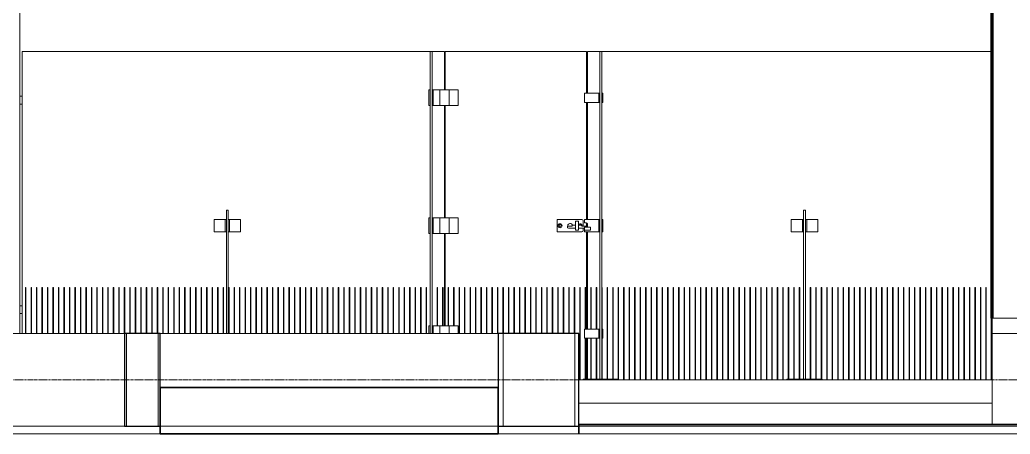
# Model space of a CAD drawing. Header units: inches. Extents: x 22 to 382261, y 22 to 371281.
# Drawn here: x 168533 to 174951, y 140239 to 142926 of the extents above; entities that cross this region are included whole.
import ezdxf

# ---------------------------------------------------------------- set-up
doc = ezdxf.new("R2010")
doc.units = ezdxf.units.IN
doc.header["$MEASUREMENT"] = 0
doc.linetypes.add('Grid Line 1_2_', pattern=[22.225, 12.7, -3.175, 3.175, -3.175])
for name, color, linetype, lineweight in [('A-FLOR', 192, 'Continuous', 9), ('A-FLOR-LEVL', 51, 'Continuous', 9), ('A-GENM', 13, 'Continuous', 9), ('A-WALL', 113, 'Continuous', 9), ('I-WALL', 2, 'Continuous', 9), ('Q-CASE', 31, 'Continuous', 9)]:
    doc.layers.add(name, color=color, linetype=linetype, lineweight=lineweight)

# ---------------------------------------------------------------- blocks, each defined once
blk = doc.blocks.new('Walls 1 - Walls 1-356110-Approach Elevation')
at = {"layer": 'A-WALL'}
for p, q in [((-2158.2, 600), (-2158.2, 6416.7)), ((-1938.2, 600), (-1938.2, 6416.7)), ((-1928.2, 600), (-1928.2, 6416.7)), ((-1708.2, 600), (-1708.2, 6416.7)), ((-1693.2, 3450), (-1708.2, 3450)), ((-1693.2, 3155), (-1693.2, 3450)), ((-1649.9, 3111.7), (-1693.2, 3155)), ((-1638.2, 2700), (-1638.2, 3083.4)), ((-1708.2, 2700), (-1638.2, 2700))]:
    blk.add_line(p, q, dxfattribs=at)
blk.add_arc((-1678.2, 3083.4), 40, 0, 45, dxfattribs=at)
blk = doc.blocks.new('Casework 8 - Casework 8-556727-Approach Elevation')
at = {"layer": 'Q-CASE'}
for p, q in [((-1698.2, 4350), (-1698.2, 3450)), ((4581.8, 2850), (4581.8, 4350.1)), ((4581.8, 2798.9), (4581.8, 2850)), ((4581.8, 2850), (4591.8, 2850)), ((4581.8, 2798.9), (4591.8, 2798.9)), ((-1693.2, 2139), (-1708.2, 2139)), ((-1708.2, 2089), (-1693.2, 2089)), ((1964.8, 2089), (1969.8, 2089)), ((-1693.2, 780), (-1708.2, 780)), ((1048.8, 780), (1043.8, 780)), ((1969.8, 780), (1964.8, 780)), ((-1708.2, 730), (-1693.2, 730)), ((1043.8, 730), (1048.8, 730)), ((1964.8, 730), (1969.8, 730))]:
    blk.add_line(p, q, dxfattribs=at)
blk = doc.blocks.new('Back wall - ASB FREESTANDING GLASS BACK WALL-622811-Approach Elevation')
at = {"layer": 'A-GENM'}
for p, q in [((-1693.2, 2430), (950.8, 2430)), ((-1693.2, 600), (-1693.2, 2430)), ((962.8, 2430), (950.8, 2430)), ((950.8, 2430), (950.8, 2380)), ((950.8, 600), (950.8, 2380)), ((962.8, 2430), (1043.8, 2430)), ((962.8, 2380), (962.8, 2430)), ((962.8, 2380), (962.8, 600)), ((1043.8, 2180), (1043.8, 2430)), ((1048.8, 2430), (1964.8, 2430)), ((1048.8, 2430), (1048.8, 2180)), ((1964.8, 2160), (1964.8, 2430)), ((1969.8, 2430), (2050.8, 2430)), ((1969.8, 2430), (1969.8, 2160)), ((2062.8, 2430), (2050.8, 2430)), ((2050.8, 2430), (2050.8, 2380)), ((2050.8, 305), (2050.8, 2380)), ((2062.8, 2430), (4591.8, 2430)), ((2062.8, 2380), (2062.8, 2430)), ((2062.8, 2380), (2062.8, 305)), ((942.3, 2180), (950.3, 2180)), ((942.3, 2180), (942.3, 2080)), ((950.3, 2080), (950.3, 2180)), ((963.3, 2180), (971.3, 2180)), ((963.3, 2180), (963.3, 2080)), ((971.3, 2180), (1013.3, 2180)), ((971.3, 2180), (971.3, 2080)), ((1013.3, 2180), (1073.3, 2180)), ((1013.3, 2180), (1013.3, 2080)), ((1073.3, 2180), (1133.3, 2180)), ((1073.3, 2180), (1073.3, 2080)), ((1133.3, 2180), (1133.3, 2080)), ((1950.8, 2160), (2042.8, 2160)), ((1950.8, 2160), (1950.8, 2100)), ((2042.8, 2160), (2050.8, 2160)), ((2042.8, 2160), (2042.8, 2100)), ((2062.8, 2160), (2070.8, 2160)), ((2070.8, 2160), (2070.8, 2100)), ((950.3, 2080), (942.3, 2080)), ((971.3, 2080), (963.3, 2080)), ((1013.3, 2080), (971.3, 2080)), ((1073.3, 2080), (1013.3, 2080)), ((1043.8, 1350), (1043.8, 2080)), ((1048.8, 2080), (1048.8, 1350)), ((1133.3, 2080), (1073.3, 2080)), ((2042.8, 2100), (1950.8, 2100)), ((1964.8, 1340), (1964.8, 2100)), ((1969.8, 2100), (1969.8, 1340)), ((2050.8, 2100), (2042.8, 2100)), ((2070.8, 2100), (2062.8, 2100)), ((-357.2, 1400), (-369.2, 1400)), ((-369.2, 1400), (-369.2, 1350)), ((-369.2, 600), (-369.2, 1350)), ((-357.2, 1350), (-357.2, 1400)), ((-357.2, 1350), (-357.2, 600)), ((942.3, 1350), (950.3, 1350)), ((942.3, 1350), (942.3, 1250)), ((950.3, 1250), (950.3, 1350)), ((963.3, 1350), (971.3, 1350)), ((963.3, 1350), (963.3, 1250)), ((971.3, 1350), (1013.3, 1350)), ((971.3, 1350), (971.3, 1250)), ((1013.3, 1350), (1073.3, 1350)), ((1013.3, 1350), (1013.3, 1250)), ((1073.3, 1350), (1133.3, 1350)), ((1073.3, 1350), (1073.3, 1250)), ((1133.3, 1350), (1133.3, 1250)), ((3382.8, 1400), (3370.8, 1400)), ((3370.8, 1400), (3370.8, 1350)), ((3370.8, 305), (3370.8, 1350)), ((3382.8, 1350), (3382.8, 1400)), ((3382.8, 1350), (3382.8, 305)), ((-449.2, 1340), (-377.2, 1340)), ((-449.2, 1340), (-449.2, 1260)), ((-377.2, 1340), (-369.2, 1340)), ((-377.2, 1340), (-377.2, 1260)), ((-357.2, 1340), (-349.2, 1340)), ((-349.2, 1340), (-277.2, 1340)), ((-349.2, 1260), (-349.2, 1340)), ((-277.2, 1260), (-277.2, 1340)), ((1932.8, 1340), (1772.8, 1340)), ((1772.8, 1340), (1772.8, 1260)), ((1867.8, 1297), (1841.8, 1297)), ((1841.8, 1297), (1841.8, 1287)), ((1841.8, 1287), (1846.8, 1284)), ((1846.8, 1284), (1892.8, 1284)), ((1892.8, 1304), (1871.8, 1304)), ((1871.8, 1304), (1871.8, 1301)), ((1912.8, 1330), (1892.8, 1330)), ((1892.8, 1330), (1892.8, 1270)), ((1912.8, 1300), (1912.8, 1330)), ((1931.8, 1304), (1912.8, 1304)), ((1912.8, 1270), (1912.8, 1300)), ((1912.8, 1284), (1950.8, 1284)), ((1931.8, 1301), (1931.8, 1304)), ((1961.8, 1297), (1935.8, 1297)), ((1942.8, 1297), (1942.8, 1330)), ((1942.8, 1270), (1942.8, 1284)), ((1950.8, 1340), (2042.8, 1340)), ((1950.8, 1340), (1950.8, 1318)), ((1950.8, 1318), (1964.8, 1318)), ((1950.8, 1290), (1950.8, 1270)), ((1990.8, 1290), (1950.8, 1290)), ((1961.8, 1290), (1961.8, 1297)), ((1964.8, 1290), (1964.8, 1318)), ((1969.8, 1315.3), (1969.8, 1290)), ((1970.8, 1312), (1970.8, 1290)), ((1990.8, 1270), (1990.8, 1290)), ((2042.8, 1340), (2050.8, 1340)), ((2042.8, 1340), (2042.8, 1260)), ((2062.8, 1340), (2070.8, 1340)), ((2070.8, 1340), (2070.8, 1260)), ((3290.8, 1340), (3362.8, 1340)), ((3290.8, 1340), (3290.8, 1260)), ((3362.8, 1340), (3370.8, 1340)), ((3362.8, 1340), (3362.8, 1260)), ((3382.8, 1340), (3390.8, 1340)), ((3390.8, 1340), (3462.8, 1340)), ((3390.8, 1260), (3390.8, 1340)), ((3462.8, 1260), (3462.8, 1340)), ((-377.2, 1260), (-449.2, 1260)), ((-369.2, 1260), (-377.2, 1260)), ((-349.2, 1260), (-357.2, 1260)), ((-277.2, 1260), (-349.2, 1260)), ((950.3, 1250), (942.3, 1250)), ((971.3, 1250), (963.3, 1250)), ((1013.3, 1250), (971.3, 1250)), ((1073.3, 1250), (1013.3, 1250)), ((1043.8, 650), (1043.8, 1250)), ((1048.8, 1250), (1048.8, 650)), ((1133.3, 1250), (1073.3, 1250)), ((1772.8, 1260), (1932.8, 1260)), ((1892.8, 1270), (1912.8, 1270)), ((1950.8, 1270), (1990.8, 1270)), ((1950.8, 1270), (1950.8, 1260)), ((2042.8, 1260), (1950.8, 1260)), ((1964.8, 630), (1964.8, 1260)), ((1969.8, 1260), (1969.8, 630)), ((2050.8, 1260), (2042.8, 1260)), ((2070.8, 1260), (2062.8, 1260)), ((3362.8, 1260), (3290.8, 1260)), ((3370.8, 1260), (3362.8, 1260)), ((3390.8, 1260), (3382.8, 1260)), ((3462.8, 1260), (3390.8, 1260)), ((-1668.2, 900), (-1671.2, 900)), ((-1671.2, 900), (-1671.2, 600)), ((-1668.2, 600), (-1668.2, 900)), ((-1632.6, 900), (-1635.6, 900)), ((-1635.6, 900), (-1635.6, 600)), ((-1632.6, 600), (-1632.6, 900)), ((-1597.1, 900), (-1600.1, 900)), ((-1600.1, 900), (-1600.1, 600)), ((-1597.1, 600), (-1597.1, 900)), ((-1561.5, 900), (-1564.5, 900)), ((-1564.5, 900), (-1564.5, 600)), ((-1561.5, 600), (-1561.5, 900)), ((-1526, 900), (-1529, 900)), ((-1529, 900), (-1529, 600)), ((-1526, 600), (-1526, 900)), ((-1490.4, 900), (-1493.4, 900)), ((-1493.4, 900), (-1493.4, 600)), ((-1490.4, 600), (-1490.4, 900)), ((-1454.8, 900), (-1457.8, 900)), ((-1457.8, 900), (-1457.8, 600)), ((-1454.8, 600), (-1454.8, 900)), ((-1419.3, 900), (-1422.3, 900)), ((-1422.3, 900), (-1422.3, 600)), ((-1419.3, 600), (-1419.3, 900)), ((-1383.7, 900), (-1386.7, 900)), ((-1386.7, 900), (-1386.7, 600)), ((-1383.7, 600), (-1383.7, 900)), ((-1348.2, 900), (-1351.2, 900)), ((-1351.2, 900), (-1351.2, 600)), ((-1348.2, 600), (-1348.2, 900)), ((-1312.6, 900), (-1315.6, 900)), ((-1315.6, 900), (-1315.6, 600)), ((-1312.6, 600), (-1312.6, 900)), ((-1277, 900), (-1280, 900)), ((-1280, 900), (-1280, 600)), ((-1277, 600), (-1277, 900)), ((-1241.5, 900), (-1244.5, 900)), ((-1244.5, 900), (-1244.5, 600)), ((-1241.5, 600), (-1241.5, 900)), ((-1205.9, 900), (-1208.9, 900)), ((-1208.9, 900), (-1208.9, 600)), ((-1205.9, 600), (-1205.9, 900)), ((-1170.4, 900), (-1173.4, 900)), ((-1173.4, 900), (-1173.4, 600)), ((-1170.4, 600), (-1170.4, 900)), ((-1134.8, 900), (-1137.8, 900)), ((-1137.8, 900), (-1137.8, 600)), ((-1134.8, 600), (-1134.8, 900)), ((-1099.3, 900), (-1102.3, 900)), ((-1102.3, 900), (-1102.3, 600)), ((-1099.3, 600), (-1099.3, 900)), ((-1063.7, 900), (-1066.7, 900)), ((-1066.7, 900), (-1066.7, 600)), ((-1063.7, 600), (-1063.7, 900)), ((-1028.1, 900), (-1031.1, 900)), ((-1031.1, 900), (-1031.1, 600)), ((-1028.1, 600), (-1028.1, 900)), ((-992.6, 900), (-995.6, 900)), ((-995.6, 900), (-995.6, 600)), ((-992.6, 600), (-992.6, 900)), ((-957, 900), (-960, 900)), ((-960, 900), (-960, 600)), ((-957, 600), (-957, 900)), ((-921.5, 900), (-924.5, 900)), ((-924.5, 900), (-924.5, 600)), ((-921.5, 600), (-921.5, 900)), ((-885.9, 900), (-888.9, 900)), ((-888.9, 900), (-888.9, 600)), ((-885.9, 600), (-885.9, 900)), ((-850.3, 900), (-853.3, 900)), ((-853.3, 900), (-853.3, 600)), ((-850.3, 600), (-850.3, 900)), ((-814.8, 900), (-817.8, 900)), ((-817.8, 900), (-817.8, 600)), ((-814.8, 600), (-814.8, 900)), ((-779.2, 900), (-782.2, 900)), ((-782.2, 900), (-782.2, 600)), ((-779.2, 600), (-779.2, 900)), ((-743.7, 900), (-746.7, 900)), ((-746.7, 900), (-746.7, 600)), ((-743.7, 600), (-743.7, 900)), ((-708.1, 900), (-711.1, 900)), ((-711.1, 900), (-711.1, 600)), ((-708.1, 600), (-708.1, 900)), ((-672.5, 900), (-675.5, 900)), ((-675.5, 900), (-675.5, 600)), ((-672.5, 600), (-672.5, 900)), ((-637, 900), (-640, 900)), ((-640, 900), (-640, 600)), ((-637, 600), (-637, 900)), ((-601.4, 900), (-604.4, 900)), ((-604.4, 900), (-604.4, 600)), ((-601.4, 600), (-601.4, 900)), ((-565.9, 900), (-568.9, 900)), ((-568.9, 900), (-568.9, 600)), ((-565.9, 600), (-565.9, 900)), ((-530.3, 900), (-533.3, 900)), ((-533.3, 900), (-533.3, 600)), ((-530.3, 600), (-530.3, 900)), ((-494.8, 900), (-497.8, 900)), ((-497.8, 900), (-497.8, 600)), ((-494.8, 600), (-494.8, 900)), ((-459.2, 900), (-462.2, 900)), ((-462.2, 900), (-462.2, 600)), ((-459.2, 600), (-459.2, 900)), ((-423.6, 900), (-426.6, 900)), ((-426.6, 900), (-426.6, 600)), ((-423.6, 600), (-423.6, 900)), ((-388.1, 900), (-391.1, 900)), ((-391.1, 900), (-391.1, 600)), ((-388.1, 600), (-388.1, 900)), ((-352.5, 900), (-355.5, 900)), ((-355.5, 900), (-355.5, 600)), ((-352.5, 600), (-352.5, 900)), ((-317, 900), (-320, 900)), ((-320, 900), (-320, 600)), ((-317, 600), (-317, 900)), ((-281.4, 900), (-284.4, 900)), ((-284.4, 900), (-284.4, 600)), ((-281.4, 600), (-281.4, 900)), ((-245.8, 900), (-248.8, 900)), ((-248.8, 900), (-248.8, 600)), ((-245.8, 600), (-245.8, 900)), ((-210.3, 900), (-213.3, 900)), ((-213.3, 900), (-213.3, 600)), ((-210.3, 600), (-210.3, 900)), ((-174.7, 900), (-177.7, 900)), ((-177.7, 900), (-177.7, 600)), ((-174.7, 600), (-174.7, 900)), ((-139.2, 900), (-142.2, 900)), ((-142.2, 900), (-142.2, 600)), ((-139.2, 600), (-139.2, 900)), ((-103.6, 900), (-106.6, 900)), ((-106.6, 900), (-106.6, 600)), ((-103.6, 600), (-103.6, 900)), ((-68.1, 900), (-71.1, 900)), ((-71.1, 900), (-71.1, 600)), ((-68.1, 600), (-68.1, 900)), ((-32.5, 900), (-35.5, 900)), ((-35.5, 900), (-35.5, 600)), ((-32.5, 600), (-32.5, 900)), ((3.1, 900), (0.1, 900)), ((0.1, 900), (0.1, 600)), ((3.1, 600), (3.1, 900)), ((38.6, 900), (35.6, 900)), ((35.6, 900), (35.6, 600)), ((38.6, 600), (38.6, 900)), ((74.2, 900), (71.2, 900)), ((71.2, 900), (71.2, 600)), ((74.2, 600), (74.2, 900)), ((109.7, 900), (106.7, 900)), ((106.7, 900), (106.7, 600)), ((109.7, 600), (109.7, 900)), ((145.3, 900), (142.3, 900)), ((142.3, 900), (142.3, 600)), ((145.3, 600), (145.3, 900)), ((180.9, 900), (177.9, 900)), ((177.9, 900), (177.9, 600)), ((180.9, 600), (180.9, 900)), ((216.4, 900), (213.4, 900)), ((213.4, 900), (213.4, 600)), ((216.4, 600), (216.4, 900)), ((252, 900), (249, 900)), ((249, 900), (249, 600)), ((252, 600), (252, 900)), ((287.5, 900), (284.5, 900)), ((284.5, 900), (284.5, 600)), ((287.5, 600), (287.5, 900)), ((323.1, 900), (320.1, 900)), ((320.1, 900), (320.1, 600)), ((323.1, 600), (323.1, 900)), ((358.7, 900), (355.7, 900)), ((355.7, 900), (355.7, 600)), ((358.7, 600), (358.7, 900)), ((394.2, 900), (391.2, 900)), ((391.2, 900), (391.2, 600)), ((394.2, 600), (394.2, 900)), ((429.8, 900), (426.8, 900)), ((426.8, 900), (426.8, 600)), ((429.8, 600), (429.8, 900)), ((465.3, 900), (462.3, 900)), ((462.3, 900), (462.3, 600)), ((465.3, 600), (465.3, 900)), ((500.9, 900), (497.9, 900)), ((497.9, 900), (497.9, 600)), ((500.9, 600), (500.9, 900)), ((536.4, 900), (533.4, 900)), ((533.4, 900), (533.4, 600)), ((536.4, 600), (536.4, 900)), ((572, 900), (569, 900)), ((569, 900), (569, 600)), ((572, 600), (572, 900)), ((607.6, 900), (604.6, 900)), ((604.6, 900), (604.6, 600)), ((607.6, 600), (607.6, 900)), ((643.1, 900), (640.1, 900)), ((640.1, 900), (640.1, 600)), ((643.1, 600), (643.1, 900)), ((678.7, 900), (675.7, 900)), ((675.7, 900), (675.7, 600)), ((678.7, 600), (678.7, 900)), ((714.2, 900), (711.2, 900)), ((711.2, 900), (711.2, 600)), ((714.2, 600), (714.2, 900)), ((749.8, 900), (746.8, 900)), ((746.8, 900), (746.8, 600)), ((749.8, 600), (749.8, 900)), ((785.4, 900), (782.4, 900)), ((782.4, 900), (782.4, 600)), ((785.4, 600), (785.4, 900)), ((820.9, 900), (817.9, 900)), ((817.9, 900), (817.9, 600)), ((820.9, 600), (820.9, 900)), ((856.5, 900), (853.5, 900)), ((853.5, 900), (853.5, 600)), ((856.5, 600), (856.5, 900)), ((892, 900), (889, 900)), ((889, 900), (889, 600)), ((892, 600), (892, 900)), ((927.6, 900), (924.6, 900)), ((924.6, 900), (924.6, 600)), ((927.6, 600), (927.6, 900)), ((963.1, 600), (963.1, 900)), ((998.7, 900), (995.7, 900)), ((995.7, 900), (995.7, 650)), ((998.7, 650), (998.7, 900)), ((1034.3, 900), (1031.3, 900)), ((1031.3, 900), (1031.3, 650)), ((1034.3, 650), (1034.3, 900)), ((1069.8, 900), (1066.8, 900)), ((1066.8, 900), (1066.8, 650)), ((1069.8, 650), (1069.8, 900)), ((1105.4, 900), (1102.4, 900)), ((1102.4, 900), (1102.4, 650)), ((1105.4, 650), (1105.4, 900)), ((1140.9, 900), (1137.9, 900)), ((1137.9, 900), (1137.9, 600)), ((1140.9, 600), (1140.9, 900)), ((1176.5, 900), (1173.5, 900)), ((1173.5, 900), (1173.5, 600)), ((1176.5, 600), (1176.5, 900)), ((1212.1, 900), (1209.1, 900)), ((1209.1, 900), (1209.1, 600)), ((1212.1, 600), (1212.1, 900)), ((1247.6, 900), (1244.6, 900)), ((1244.6, 900), (1244.6, 600)), ((1247.6, 600), (1247.6, 900)), ((1283.2, 900), (1280.2, 900)), ((1280.2, 900), (1280.2, 600)), ((1283.2, 600), (1283.2, 900)), ((1318.7, 900), (1315.7, 900)), ((1315.7, 900), (1315.7, 600)), ((1318.7, 600), (1318.7, 900)), ((1354.3, 900), (1351.3, 900)), ((1351.3, 900), (1351.3, 600)), ((1354.3, 600), (1354.3, 900)), ((1389.9, 900), (1386.9, 900)), ((1386.9, 900), (1386.9, 600)), ((1389.9, 600), (1389.9, 900)), ((1425.4, 900), (1422.4, 900)), ((1422.4, 900), (1422.4, 600)), ((1425.4, 600), (1425.4, 900)), ((1461, 900), (1458, 900)), ((1458, 900), (1458, 600)), ((1461, 600), (1461, 900)), ((1496.5, 900), (1493.5, 900)), ((1493.5, 900), (1493.5, 600)), ((1496.5, 600), (1496.5, 900)), ((1532.1, 900), (1529.1, 900)), ((1529.1, 900), (1529.1, 600)), ((1532.1, 600), (1532.1, 900)), ((1567.6, 900), (1564.6, 900)), ((1564.6, 900), (1564.6, 600)), ((1567.6, 600), (1567.6, 900)), ((1603.2, 900), (1600.2, 900)), ((1600.2, 900), (1600.2, 600)), ((1603.2, 600), (1603.2, 900)), ((1638.8, 900), (1635.8, 900)), ((1635.8, 900), (1635.8, 600)), ((1638.8, 600), (1638.8, 900)), ((1674.3, 900), (1671.3, 900)), ((1671.3, 900), (1671.3, 600)), ((1674.3, 600), (1674.3, 900)), ((1709.9, 900), (1706.9, 900)), ((1706.9, 900), (1706.9, 600)), ((1709.9, 600), (1709.9, 900)), ((1745.4, 900), (1742.4, 900)), ((1742.4, 900), (1742.4, 600)), ((1745.4, 600), (1745.4, 900)), ((1781, 900), (1778, 900)), ((1778, 900), (1778, 600)), ((1781, 600), (1781, 900)), ((1816.6, 900), (1813.6, 900)), ((1813.6, 900), (1813.6, 600)), ((1816.6, 600), (1816.6, 900)), ((1852.1, 900), (1849.1, 900)), ((1849.1, 900), (1849.1, 600)), ((1852.1, 600), (1852.1, 900)), ((1887.7, 900), (1884.7, 900)), ((1884.7, 900), (1884.7, 600)), ((1887.7, 600), (1887.7, 900)), ((1923.2, 900), (1920.2, 900)), ((1920.2, 900), (1920.2, 300)), ((1923.2, 300), (1923.2, 900)), ((1958.8, 900), (1955.8, 900)), ((1955.8, 900), (1955.8, 630)), ((1958.8, 630), (1958.8, 900)), ((1994.4, 900), (1991.4, 900)), ((1991.4, 900), (1991.4, 630)), ((1994.4, 630), (1994.4, 900)), ((2029.9, 900), (2026.9, 900)), ((2026.9, 900), (2026.9, 630)), ((2029.9, 630), (2029.9, 900)), ((2065.5, 900), (2062.8, 900)), ((2065.5, 630), (2065.5, 900)), ((2101, 900), (2098, 900)), ((2098, 900), (2098, 305)), ((2101, 305), (2101, 900)), ((2136.6, 900), (2133.6, 900)), ((2133.6, 900), (2133.6, 305)), ((2136.6, 305), (2136.6, 900)), ((2172.1, 900), (2169.1, 900)), ((2169.1, 900), (2169.1, 305)), ((2172.1, 300), (2172.1, 900)), ((2207.7, 900), (2204.7, 900)), ((2204.7, 900), (2204.7, 300)), ((2207.7, 300), (2207.7, 900)), ((2243.3, 900), (2240.3, 900)), ((2240.3, 900), (2240.3, 300)), ((2243.3, 300), (2243.3, 900)), ((2278.8, 900), (2275.8, 900)), ((2275.8, 900), (2275.8, 300)), ((2278.8, 300), (2278.8, 900)), ((2314.4, 900), (2311.4, 900)), ((2311.4, 900), (2311.4, 300)), ((2314.4, 300), (2314.4, 900)), ((2349.9, 900), (2346.9, 900)), ((2346.9, 900), (2346.9, 300)), ((2349.9, 300), (2349.9, 900)), ((2385.5, 900), (2382.5, 900)), ((2382.5, 900), (2382.5, 300)), ((2385.5, 300), (2385.5, 900)), ((2421.1, 900), (2418.1, 900)), ((2418.1, 900), (2418.1, 300)), ((2421.1, 300), (2421.1, 900)), ((2456.6, 900), (2453.6, 900)), ((2453.6, 900), (2453.6, 300)), ((2456.6, 300), (2456.6, 900)), ((2492.2, 900), (2489.2, 900)), ((2489.2, 900), (2489.2, 300)), ((2492.2, 300), (2492.2, 900)), ((2527.7, 900), (2524.7, 900)), ((2524.7, 900), (2524.7, 300)), ((2527.7, 300), (2527.7, 900)), ((2563.3, 900), (2560.3, 900)), ((2560.3, 900), (2560.3, 300)), ((2563.3, 300), (2563.3, 900)), ((2598.8, 900), (2595.8, 900)), ((2595.8, 900), (2595.8, 300)), ((2598.8, 300), (2598.8, 900)), ((2634.4, 900), (2631.4, 900)), ((2631.4, 900), (2631.4, 300)), ((2634.4, 300), (2634.4, 900)), ((2670, 900), (2667, 900)), ((2667, 900), (2667, 300)), ((2670, 300), (2670, 900)), ((2705.5, 900), (2702.5, 900)), ((2702.5, 900), (2702.5, 300)), ((2705.5, 300), (2705.5, 900)), ((2741.1, 900), (2738.1, 900)), ((2738.1, 900), (2738.1, 300)), ((2741.1, 300), (2741.1, 900)), ((2776.6, 900), (2773.6, 900)), ((2773.6, 900), (2773.6, 300)), ((2776.6, 300), (2776.6, 900)), ((2812.2, 900), (2809.2, 900)), ((2809.2, 900), (2809.2, 300)), ((2812.2, 300), (2812.2, 900)), ((2847.8, 900), (2844.8, 900)), ((2844.8, 900), (2844.8, 300)), ((2847.8, 300), (2847.8, 900)), ((2883.3, 900), (2880.3, 900)), ((2880.3, 900), (2880.3, 300)), ((2883.3, 300), (2883.3, 900)), ((2918.9, 900), (2915.9, 900)), ((2915.9, 900), (2915.9, 300)), ((2918.9, 300), (2918.9, 900)), ((2954.4, 900), (2951.4, 900)), ((2951.4, 900), (2951.4, 300)), ((2954.4, 300), (2954.4, 900)), ((2990, 900), (2987, 900)), ((2987, 900), (2987, 300)), ((2990, 300), (2990, 900)), ((3025.6, 900), (3022.6, 900)), ((3022.6, 900), (3022.6, 300)), ((3025.6, 300), (3025.6, 900)), ((3061.1, 900), (3058.1, 900)), ((3058.1, 900), (3058.1, 300)), ((3061.1, 300), (3061.1, 900)), ((3096.7, 900), (3093.7, 900)), ((3093.7, 900), (3093.7, 300)), ((3096.7, 300), (3096.7, 900)), ((3132.2, 900), (3129.2, 900)), ((3129.2, 900), (3129.2, 300)), ((3132.2, 300), (3132.2, 900)), ((3167.8, 900), (3164.8, 900)), ((3164.8, 900), (3164.8, 300)), ((3167.8, 300), (3167.8, 900)), ((3203.3, 900), (3200.3, 900)), ((3200.3, 900), (3200.3, 300)), ((3203.3, 300), (3203.3, 900)), ((3238.9, 900), (3235.9, 900)), ((3235.9, 900), (3235.9, 300)), ((3238.9, 300), (3238.9, 900)), ((3274.5, 900), (3271.5, 900)), ((3271.5, 900), (3271.5, 305)), ((3274.5, 305), (3274.5, 900)), ((3310, 900), (3307, 900)), ((3307, 900), (3307, 305)), ((3310, 305), (3310, 900)), ((3345.6, 900), (3342.6, 900)), ((3342.6, 900), (3342.6, 305)), ((3345.6, 305), (3345.6, 900)), ((3416.7, 900), (3413.7, 900)), ((3413.7, 900), (3413.7, 305)), ((3416.7, 305), (3416.7, 900)), ((3452.3, 900), (3449.3, 900)), ((3449.3, 900), (3449.3, 305)), ((3452.3, 305), (3452.3, 900)), ((3487.8, 900), (3484.8, 900)), ((3484.8, 900), (3484.8, 305)), ((3487.8, 305), (3487.8, 900)), ((3523.4, 900), (3520.4, 900)), ((3520.4, 900), (3520.4, 300)), ((3523.4, 300), (3523.4, 900)), ((3558.9, 900), (3555.9, 900)), ((3555.9, 900), (3555.9, 300)), ((3558.9, 300), (3558.9, 900)), ((3594.5, 900), (3591.5, 900)), ((3591.5, 900), (3591.5, 300)), ((3594.5, 300), (3594.5, 900)), ((3630, 900), (3627, 900)), ((3627, 900), (3627, 300)), ((3630, 300), (3630, 900)), ((3665.6, 900), (3662.6, 900)), ((3662.6, 900), (3662.6, 300)), ((3665.6, 300), (3665.6, 900)), ((3701.2, 900), (3698.2, 900)), ((3698.2, 900), (3698.2, 300)), ((3701.2, 300), (3701.2, 900)), ((3736.7, 900), (3733.7, 900)), ((3733.7, 900), (3733.7, 300)), ((3736.7, 300), (3736.7, 900)), ((3772.3, 900), (3769.3, 900)), ((3769.3, 900), (3769.3, 300)), ((3772.3, 300), (3772.3, 900)), ((3807.8, 900), (3804.8, 900)), ((3804.8, 900), (3804.8, 300)), ((3807.8, 300), (3807.8, 900)), ((3843.4, 900), (3840.4, 900)), ((3840.4, 900), (3840.4, 300)), ((3843.4, 300), (3843.4, 900)), ((3879, 900), (3876, 900)), ((3876, 900), (3876, 300)), ((3879, 300), (3879, 900)), ((3914.5, 900), (3911.5, 900)), ((3911.5, 900), (3911.5, 300)), ((3914.5, 300), (3914.5, 900)), ((3950.1, 900), (3947.1, 900)), ((3947.1, 900), (3947.1, 300)), ((3950.1, 300), (3950.1, 900)), ((3985.6, 900), (3982.6, 900)), ((3982.6, 900), (3982.6, 300)), ((3985.6, 300), (3985.6, 900)), ((4021.2, 900), (4018.2, 900)), ((4018.2, 900), (4018.2, 300)), ((4021.2, 300), (4021.2, 900)), ((4056.8, 900), (4053.8, 900)), ((4053.8, 900), (4053.8, 300)), ((4056.8, 300), (4056.8, 900)), ((4092.3, 900), (4089.3, 900)), ((4089.3, 900), (4089.3, 300)), ((4092.3, 300), (4092.3, 900)), ((4127.9, 900), (4124.9, 900)), ((4124.9, 900), (4124.9, 300)), ((4127.9, 300), (4127.9, 900)), ((4163.4, 900), (4160.4, 900)), ((4160.4, 900), (4160.4, 300)), ((4163.4, 300), (4163.4, 900)), ((4199, 900), (4196, 900)), ((4196, 900), (4196, 300)), ((4199, 300), (4199, 900)), ((4234.5, 900), (4231.5, 900)), ((4231.5, 900), (4231.5, 300)), ((4234.5, 300), (4234.5, 900)), ((4270.1, 900), (4267.1, 900)), ((4267.1, 900), (4267.1, 300)), ((4270.1, 300), (4270.1, 900)), ((4305.7, 900), (4302.7, 900)), ((4302.7, 900), (4302.7, 300)), ((4305.7, 300), (4305.7, 900)), ((4341.2, 900), (4338.2, 900)), ((4338.2, 900), (4338.2, 300)), ((4341.2, 300), (4341.2, 900)), ((4376.8, 900), (4373.8, 900)), ((4373.8, 900), (4373.8, 300)), ((4376.8, 300), (4376.8, 900)), ((4412.3, 900), (4409.3, 900)), ((4409.3, 900), (4409.3, 300)), ((4412.3, 300), (4412.3, 900)), ((4447.9, 900), (4444.9, 900)), ((4444.9, 900), (4444.9, 300)), ((4447.9, 300), (4447.9, 900)), ((4483.5, 900), (4480.5, 900)), ((4480.5, 900), (4480.5, 300)), ((4483.5, 300), (4483.5, 900)), ((4519, 900), (4516, 900)), ((4516, 900), (4516, 300)), ((4519, 300), (4519, 900)), ((4554.6, 900), (4551.6, 900)), ((4551.6, 900), (4551.6, 300)), ((4554.6, 300), (4554.6, 900)), ((4590.1, 900), (4587.1, 900)), ((4587.1, 900), (4587.1, 300)), ((4590.1, 300), (4590.1, 900)), ((942.3, 650), (950.3, 650)), ((942.3, 650), (942.3, 600)), ((950.3, 600), (950.3, 650)), ((963.3, 650), (971.3, 650)), ((963.3, 650), (963.3, 600)), ((971.3, 650), (1013.3, 650)), ((971.3, 650), (971.3, 600)), ((1013.3, 650), (1073.3, 650)), ((1013.3, 650), (1013.3, 600)), ((1073.3, 650), (1133.3, 650)), ((1073.3, 650), (1073.3, 600)), ((1133.3, 650), (1133.3, 600)), ((1950.8, 630), (2042.8, 630)), ((1950.8, 630), (1950.8, 570)), ((2042.8, 630), (2050.8, 630)), ((2042.8, 630), (2042.8, 570)), ((2062.8, 630), (2070.8, 630)), ((2070.8, 630), (2070.8, 570)), ((2042.8, 570), (1950.8, 570)), ((1955.8, 570), (1955.8, 305)), ((1958.8, 305), (1958.8, 570)), ((1964.8, 305), (1964.8, 570)), ((1969.8, 570), (1969.8, 305)), ((1991.4, 570), (1991.4, 305)), ((1994.4, 305), (1994.4, 570)), ((2026.9, 570), (2026.9, 305)), ((2029.9, 305), (2029.9, 570)), ((2050.8, 570), (2042.8, 570)), ((2070.8, 570), (2062.8, 570)), ((2065.5, 305), (2065.5, 570)), ((1941.8, 305), (1941.8, 300)), ((1944.3, 305), (1941.8, 305)), ((1946.8, 305), (1941.8, 305)), ((1941.8, 305), (1941.8, 300)), ((1946.8, 305), (2166.8, 305)), ((2171.8, 305), (2166.8, 305)), ((2171.8, 305), (2169.3, 305)), ((2171.8, 300), (2171.8, 305)), ((2171.8, 305), (2171.8, 300)), ((3261.8, 305), (3261.8, 300)), ((3264.3, 305), (3261.8, 305)), ((3266.8, 305), (3261.8, 305)), ((3261.8, 305), (3261.8, 300)), ((3266.8, 305), (3486.8, 305)), ((3491.8, 305), (3486.8, 305)), ((3491.8, 305), (3489.3, 305)), ((3491.8, 300), (3491.8, 305)), ((3491.8, 305), (3491.8, 300))]:
    blk.add_line(p, q, dxfattribs=at)
for centre, radius, start, end in [((1792.8, 1300), 13, 0, 180), ((1792.8, 1300), 13, 180, 0), ((1792.8, 1300), 7, 0, 180), ((1792.8, 1300), 7, 180, 0), ((1857.8, 1300), 15, 15.48807, 180), ((1857.8, 1300), 15, 180, 191.59111), ((1867.8, 1301), 4, 270, 0), ((1922.8, 1300), 13, 0, 135), ((1922.8, 1300), 7, 45, 135), ((1935.8, 1301), 4, 180, 270), ((1932.8, 1330), 10, 0, 90), ((1922.8, 1300), 13, 346.8535, 0), ((1932.8, 1330), 10, 0, 45), ((1964.8, 1312), 6, 0, 90), ((1932.8, 1270), 10, 270, 0), ((1932.8, 1270), 10, 315, 0)]:
    blk.add_arc(centre, radius, start, end, dxfattribs=at)
blk = doc.blocks.new('Casework 29 - Casework 29-858232-Approach Elevation')
at = {"layer": 'Q-CASE'}
for p, q in [((4591.8, 700), (4910, 700)), ((4591.8, 600), (4591.8, 700)), ((5210, 700), (5262.1, 700)), ((5262.1, 600), (5262.1, 700)), ((4910, 600), (4591.8, 600)), ((5262.1, 600), (5210, 600))]:
    blk.add_line(p, q, dxfattribs=at)
at = {"layer": 'Q-CASE', "lineweight": 25}
for p, q in [((5210, 700), (4910, 700)), ((4910, 700), (4910, 600)), ((5210, 600), (5210, 700)), ((4910, 600), (5210, 600))]:
    blk.add_line(p, q, dxfattribs=at)

msp = doc.modelspace()

# ---------------------------------------------------------------- linework, layer by layer
at = {"layer": 'A-FLOR'}
for p, q in [((172154.8, 140590.7), (174833, 140590.7)), ((172154.8, 140440.7), (174833, 140440.7)), ((175226.2, 140290.7), (154143.7, 140290.7)), ((154143.7, 140240.7), (181458, 140240.7)), ((169441.8, 140238.6), (169441.8, 140240.7))]:
    msp.add_line(p, q, dxfattribs=at)
at = {"layer": 'A-FLOR', "lineweight": 35}
for p, q in [((171633.6, 140540.7), (169441.8, 140540.7)), ((169441.8, 140540.7), (169441.8, 140240.7)), ((171633.6, 140240.7), (171633.6, 140540.7)), ((175226.2, 140300.7), (172154.8, 140300.7)), ((172154.8, 140300.7), (172154.8, 140238.6)), ((169441.8, 140240.7), (171633.6, 140240.7))]:
    msp.add_line(p, q, dxfattribs=at)
at = {"layer": 'A-FLOR-LEVL', "linetype": 'Grid Line 1_2_'}
for p, q in [((151584.8, 140590.7), (180712.2, 140590.7)), ((151584.8, 140290.7), (180712.2, 140290.7))]:
    msp.add_line(p, q, dxfattribs=at)
at = {"layer": 'A-WALL'}
for p, q in [((169224.3, 140290.7), (169224.3, 140890.7)), ((169429.3, 140290.7), (169429.3, 140890.7)), ((171665.7, 140290.7), (171665.7, 140890.7)), ((172129.3, 140290.7), (172129.3, 140890.7)), ((174833, 140890.7), (174833, 140300.7))]:
    msp.add_line(p, q, dxfattribs=at)
at = {"layer": 'I-WALL', "lineweight": 70}
msp.add_line((174833, 140990.7), (174833, 146707.4), dxfattribs=at)
at = {"layer": 'I-WALL'}
for p, q in [((169211.8, 140890.7), (168258, 140890.7)), ((169441.8, 140890.7), (171633.6, 140890.7))]:
    msp.add_line(p, q, dxfattribs=at)
at = {"layer": 'I-WALL', "lineweight": 25}
for p, q in [((169211.8, 140890.7), (169211.8, 140290.7)), ((169441.8, 140890.7), (169211.8, 140890.7)), ((169441.8, 140540.7), (169441.8, 140890.7)), ((172154.8, 140890.7), (171633.6, 140890.7)), ((171633.6, 140890.7), (171633.6, 140540.7)), ((172154.8, 140300.7), (172154.8, 140890.7)), ((169211.8, 140290.7), (169441.8, 140290.7)), ((171633.6, 140290.7), (172154.8, 140290.7))]:
    msp.add_line(p, q, dxfattribs=at)

# ---------------------------------------------------------------- block references
at = {"layer": 'A-GENM'}
msp.add_blockref('Back wall - ASB FREESTANDING GLASS BACK WALL-622811-Approach Elevation', (170241.2, 140290.7), dxfattribs=at)
at = {"layer": 'A-WALL'}
msp.add_blockref('Walls 1 - Walls 1-356110-Approach Elevation', (170241.2, 140290.7), dxfattribs=at)
at = {"layer": 'Q-CASE'}
for name in ['Casework 8 - Casework 8-556727-Approach Elevation', 'Casework 29 - Casework 29-858232-Approach Elevation']:
    msp.add_blockref(name, (170241.2, 140290.7), dxfattribs=at)

doc.saveas('drawing.dxf')
